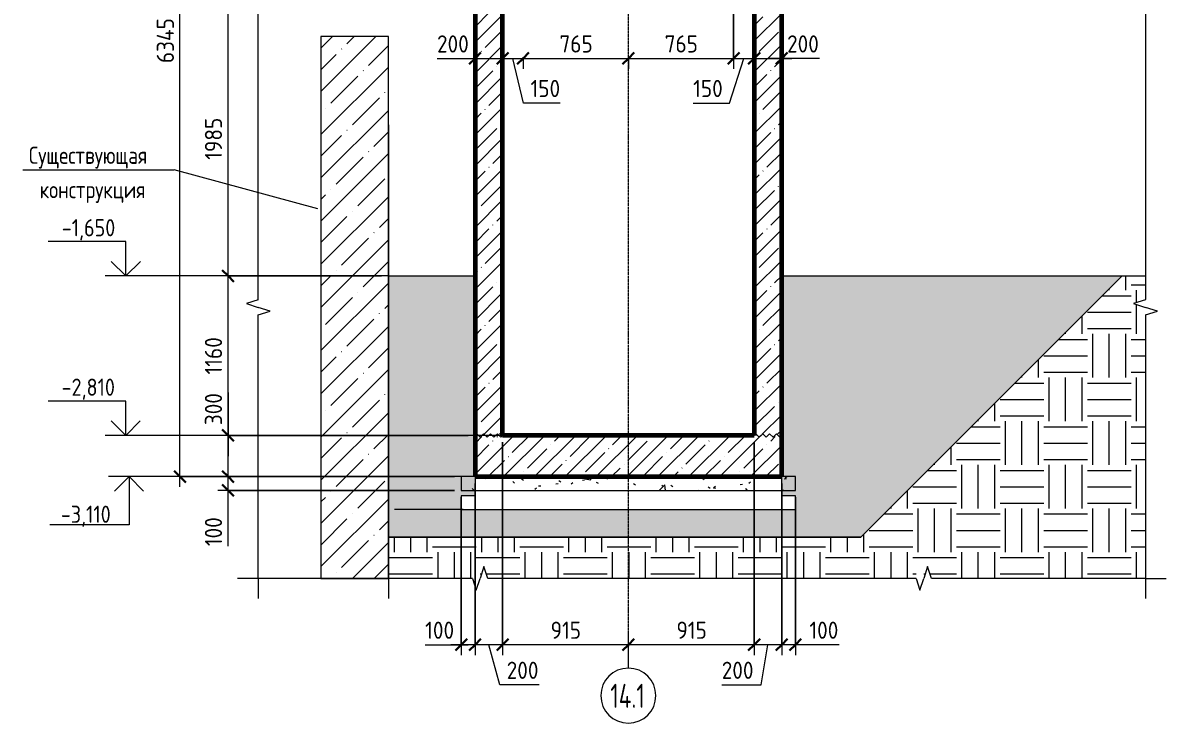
# Model space of a CAD drawing. Header units: millimetres. Extents: x -39853 to 12393, y -4903 to 80275.
# Drawn here: x -29664 to -21350, y -4903 to 191 of the extents above; entities that cross this region are included whole.
import ezdxf

# ---------------------------------------------------------------- set-up
doc = ezdxf.new("R2010")
doc.units = ezdxf.units.MM
doc.linetypes.add('02 Штрихпунктирная _20 мм_', pattern=[25, 20, -2.5, 0, -2.5])
for name, color, linetype, lineweight in [('AA_Dim', 7, 'Continuous', 9), ('AA_Dim-50', 7, 'Continuous', 9), ('AA_Linii', 7, 'Continuous', 9), ('AA_Oformlenie', 7, 'Continuous', 9), ('AA_Vinoska', 7, 'Continuous', 9), ('AA_Visotnaya otmetka', 7, 'Continuous', 9), ('AF_Perekritie', 7, 'Continuous', 60), ('AF_Pokritie', 7, 'Continuous', 9), ('AF_Stena', 7, 'Continuous', 20), ('AF_Stena_Опалубка', 253, 'Continuous', 20), ('KR_Fundament', 7, 'Continuous', 20), ('Оси', 7, 'Continuous', 9)]:
    doc.layers.add(name, color=color, linetype=linetype, lineweight=lineweight)
doc.styles.add('GOST Common', font='GOST Common.ttf', dxfattribs={"width": 0.85, "height": 125})
doc.styles.add('ISOCPEUR', font='isocpeur.ttf', dxfattribs={"width": 0.7, "height": 175})
doc.styles.add('ISOCPEUR_1', font='isocpeur.ttf', dxfattribs={"width": 0.85, "height": 125})
doc.styles.add('ISOCPEUR_4', font='isocpeur.ttf', dxfattribs={"width": 0.9, "height": 125})
doc.dimstyles.new('00_Точн_3_знака__прозр_', dxfattribs={"dimscale": 304.8, "dimtxt": 124.497647, "dimasz": 0.278871, "dimexe": 0.246063, "dimexo": 0.164042, "dimgap": 0.016404, "dimtad": 1, "dimdec": 3, "dimrnd": 0.001, "dimdsep": 46, "dimtxsty": 'ISOCPEUR_4', "dimblk1": 'OBLIQUE', "dimblk2": 'OBLIQUE', "dimsah": 1, "dimcen": 0.09, "dimdle": 0.246063, "dimazin": 0, "dimtfac": 1, "dimtdec": 4, "dimtix": 1, "dimtmove": 1, "dimatfit": 3, "dimfxl": 1, "dimtvp": 1, "dimtolj": 1, "dimtzin": 0, "dimlwd": 18, "dimlwe": 18, "dimarcsym": 2})
doc.dimstyles.new('00_Точн_3_знака__прозр__1', dxfattribs={"dimscale": 304.8, "dimtxt": 124.497647, "dimasz": 0.278871, "dimexe": 0.246063, "dimexo": 0.164042, "dimgap": 0.016404, "dimtad": 1, "dimdec": 3, "dimrnd": 0.001, "dimdsep": 46, "dimtxsty": 'ISOCPEUR_4', "dimblk1": 'OBLIQUE', "dimblk2": 'OBLIQUE', "dimsah": 1, "dimcen": 0.09, "dimdle": 0.246063, "dimazin": 0, "dimtfac": 1, "dimtdec": 4, "dimtix": 1, "dimtmove": 0, "dimatfit": 3, "dimfxl": 1, "dimtvp": 1, "dimtolj": 1, "dimtzin": 0, "dimlwd": 18, "dimlwe": 18, "dimarcsym": 2})
pattern_1 = [(45, (-26049.96, 825), (-112.253, 112.253), []), (45, (-25937.71, 825), (-112.253, 112.253), [198.438, -39.688, 1.676, -38.011])]

# ---------------------------------------------------------------- blocks, each defined once
blk = doc.blocks.new('011_Прямоугольник обрыва _ЭлУзла_ - 011_Прямоугольник обрыва _ЭлУзла_-4166529-1-1 Опалубка')
at = {"layer": 'AA_Oformlenie'}
for p, q in [((33338.8, 2120.1), (33338.8, 4035)), ((33338.8, 4035), (34896.8, 4035)), ((35008.1, 4035), (38122.7, 4035)), ((38234, 4035), (39790.6, 4035)), ((39790.6, 4035), (39790.6, 2120.1)), ((33338.8, -1822.4), (33338.8, 2008.7)), ((39790.6, 2008.7), (39790.6, -1822.4)), ((33338.8, -3850), (33338.8, -1933.8)), ((39790.6, -1933.8), (39790.6, -3850)), ((34896.8, -3850), (33338.8, -3850)), ((38122.7, -3850), (35008.1, -3850)), ((39790.6, -3850), (38234, -3850))]:
    blk.add_line(p, q, dxfattribs=at)
blk = doc.blocks.new('Последовательность узлов - 3мм масшт20 маскировка-904226-1-1 Опалубка')
at = {"layer": 'AA_Oformlenie'}
for p, q in [((36944.9, 3115), (36957.4, 3127.5)), ((36982.4, 3102.5), (36957.4, 3127.5)), ((36994.9, 3115), (36982.4, 3102.5)), ((36994.9, 3115), (37007.4, 3127.5)), ((37032.4, 3102.5), (37007.4, 3127.5)), ((37044.9, 3115), (37032.4, 3102.5)), ((37044.9, 3115), (37057.4, 3127.5)), ((37082.4, 3102.5), (37057.4, 3127.5)), ((37094.9, 3115), (37082.4, 3102.5)), ((37094.9, 3115), (37107.4, 3127.5)), ((37132.4, 3102.5), (37107.4, 3127.5)), ((37144.9, 3115), (37132.4, 3102.5))]:
    blk.add_line(p, q, dxfattribs=at)
blk = doc.blocks.new('Ось сетки - d_4мм-2765513-1-1 Опалубка')
at = {"layer": 'Оси'}
for start, end in [(0, 180), (0, 180), (180, 360), (180, 360)]:
    blk.add_arc((36029.9, -4703.3), 200, start, end, dxfattribs=at)
blk = doc.blocks.new('DIMBLOCK19-1-1 Опалубка')
at = {"layer": 'AA_Dim-50', "lineweight": 30}
for p, q in [((-28171.9, -3110), (-28214.4, -3067.5)), ((-28171.9, -3110), (-28129.4, -3152.5)), ((-28171.9, -3210), (-28214.4, -3167.5)), ((-28171.9, -3210), (-28129.4, -3252.5))]:
    blk.add_line(p, q, dxfattribs=at)
at = {"layer": 'AA_Dim-50', "lineweight": 18}
for p, q in [((-26525.9, -3110), (-28246.9, -3110)), ((-28171.9, -3285), (-28171.9, -3110)), ((-28171.9, -3110), (-26525.9, -3110)), ((-26525.9, -3210), (-28246.9, -3210)), ((-28171.9, -3350.3), (-28171.9, -3160)), ((-28171.9, -3210), (-26525.9, -3210)), ((-28171.9, -3615.8), (-28171.9, -3350.3))]:
    blk.add_line(p, q, dxfattribs=at)
at = {"layer": 'AA_Dim-50', "color": 0, "lineweight": 18, "insert": (-28340.3, -3615.8), "char_height": 125, "width": 258.572, "attachment_point": 1, "rotation": 90, "line_spacing_factor": 1.149209, "style": 'ISOCPEUR_4'}
blk.add_mtext('100', dxfattribs=at)
blk = doc.blocks.new('_Oblique')
at = {"color": 0, "linetype": 'ByBlock', "lineweight": -2}
blk.add_line((-0.5, -0.5), (0.5, 0.5), dxfattribs=at)
blk = doc.blocks.new('DIMBLOCK20-1-1 Опалубка')
at = {"layer": 'AA_Dim-50', "lineweight": 18}
for p, q in [((-28171.9, -2498.4), (-28171.9, -2785.4)), ((-26425.9, -2810), (-28246.9, -2810)), ((-28171.9, -2785.4), (-28171.9, -2960)), ((-28171.9, -3110), (-28171.9, -2810)), ((-28171.9, -2810), (-26425.9, -2810)), ((-26525.9, -3110), (-28246.9, -3110)), ((-28171.9, -3110), (-26525.9, -3110))]:
    blk.add_line(p, q, dxfattribs=at)
at = {"layer": 'AA_Dim-50', "lineweight": 30}
for p, q in [((-28171.9, -2810), (-28214.4, -2767.5)), ((-28171.9, -2810), (-28129.4, -2852.5)), ((-28171.9, -3110), (-28214.4, -3067.5)), ((-28171.9, -3110), (-28129.4, -3152.5))]:
    blk.add_line(p, q, dxfattribs=at)
at = {"layer": 'AA_Dim-50', "color": 0, "lineweight": 18, "insert": (-28340.3, -2735.4), "char_height": 125, "width": 284.429, "attachment_point": 1, "rotation": 90, "line_spacing_factor": 1.149209, "style": 'ISOCPEUR_4'}
blk.add_mtext('300', dxfattribs=at)
blk = doc.blocks.new('DIMBLOCK21-1-1 Опалубка')
at = {"layer": 'AA_Dim-50', "lineweight": 18}
for p, q in [((-27055.9, -1650), (-28246.9, -1650)), ((-28171.9, -2810), (-28171.9, -1650)), ((-28171.9, -1650), (-27055.9, -1650)), ((-26425.9, -2810), (-28246.9, -2810)), ((-28171.9, -2810), (-26425.9, -2810))]:
    blk.add_line(p, q, dxfattribs=at)
at = {"layer": 'AA_Dim-50', "lineweight": 30}
for p, q in [((-28171.9, -1650), (-28214.4, -1607.5)), ((-28171.9, -1650), (-28129.4, -1692.5)), ((-28171.9, -2810), (-28214.4, -2767.5)), ((-28171.9, -2810), (-28129.4, -2852.5))]:
    blk.add_line(p, q, dxfattribs=at)
at = {"layer": 'AA_Dim-50', "color": 0, "lineweight": 18, "insert": (-28340.3, -2366.5), "char_height": 125, "width": 327.525, "attachment_point": 1, "rotation": 90, "line_spacing_factor": 1.149209, "style": 'ISOCPEUR_4'}
blk.add_mtext('1160', dxfattribs=at)
blk = doc.blocks.new('DIMBLOCK22-1-1 Опалубка')
at = {"layer": 'AA_Dim-50', "lineweight": 18}
for p, q in [((-26425.9, 335), (-28246.9, 335)), ((-28171.9, -1650), (-28171.9, 335)), ((-28171.9, 335), (-26425.9, 335)), ((-27055.9, -1650), (-28246.9, -1650)), ((-28171.9, -1650), (-27055.9, -1650))]:
    blk.add_line(p, q, dxfattribs=at)
at = {"layer": 'AA_Dim-50', "lineweight": 30}
for p, q in [((-28171.9, 335), (-28214.4, 377.5)), ((-28171.9, 335), (-28129.4, 292.5)), ((-28171.9, -1650), (-28214.4, -1607.5)), ((-28171.9, -1650), (-28129.4, -1692.5))]:
    blk.add_line(p, q, dxfattribs=at)
at = {"layer": 'AA_Dim-50', "color": 0, "lineweight": 18, "insert": (-28340.3, -804.7), "char_height": 125, "width": 353.382, "attachment_point": 1, "rotation": 90, "line_spacing_factor": 1.149209, "style": 'ISOCPEUR_4'}
blk.add_mtext('1985', dxfattribs=at)
blk = doc.blocks.new('DIMBLOCK27-1-1 Опалубка')
at = {"layer": 'AA_Dim-50', "lineweight": 18}
for p, q in [((-24145.9, -3160), (-24145.9, -4408.2)), ((-24145.9, -4333.2), (-24145.9, -3160)), ((-24045.9, -3260), (-24045.9, -4408.2)), ((-24045.9, -4333.2), (-24045.9, -3260)), ((-23970.9, -4333.2), (-24145.9, -4333.2)), ((-23994.4, -4333.2), (-24095.9, -4333.2)), ((-23728.9, -4333.2), (-23994.4, -4333.2))]:
    blk.add_line(p, q, dxfattribs=at)
at = {"layer": 'AA_Dim-50', "lineweight": 30}
for p, q in [((-24145.9, -4333.2), (-24103.4, -4290.7)), ((-24045.9, -4333.2), (-24003.4, -4290.7)), ((-24145.9, -4333.2), (-24188.4, -4375.7)), ((-24045.9, -4333.2), (-24088.4, -4375.7))]:
    blk.add_line(p, q, dxfattribs=at)
at = {"layer": 'AA_Dim-50', "color": 0, "lineweight": 18, "insert": (-23944.4, -4164.8), "char_height": 125, "width": 258.572, "attachment_point": 1, "line_spacing_factor": 1.149209, "style": 'ISOCPEUR_4'}
blk.add_mtext('100', dxfattribs=at)
blk = doc.blocks.new('DIMBLOCK28-1-1 Опалубка')
at = {"layer": 'AA_Dim-50', "lineweight": 18}
for p, q in [((-24345.9, -2860), (-24345.9, -4408.2)), ((-24345.9, -4333.2), (-24345.9, -2860)), ((-24145.9, -3160), (-24145.9, -4408.2)), ((-24145.9, -4333.2), (-24145.9, -3160)), ((-24145.9, -4333.2), (-24345.9, -4333.2)), ((-24294.6, -4624.6), (-24245.9, -4333.2)), ((-24581.6, -4624.6), (-24294.6, -4624.6))]:
    blk.add_line(p, q, dxfattribs=at)
at = {"layer": 'AA_Dim-50', "lineweight": 30}
for p, q in [((-24345.9, -4333.2), (-24303.4, -4290.7)), ((-24145.9, -4333.2), (-24103.4, -4290.7)), ((-24345.9, -4333.2), (-24388.4, -4375.7)), ((-24145.9, -4333.2), (-24188.4, -4375.7))]:
    blk.add_line(p, q, dxfattribs=at)
at = {"layer": 'AA_Dim-50', "color": 0, "lineweight": 18, "insert": (-24581.6, -4456.3), "char_height": 125, "width": 284.429, "attachment_point": 1, "line_spacing_factor": 1.149209, "style": 'ISOCPEUR_4'}
blk.add_mtext('200', dxfattribs=at)
blk = doc.blocks.new('DIMBLOCK29-1-1 Опалубка')
at = {"layer": 'AA_Dim-50', "lineweight": 18}
for p, q in [((-24345.9, -2860), (-24345.9, -4408.2)), ((-24345.9, -4333.2), (-24345.9, -2860)), ((-25260.9, -4343.3), (-25260.9, -4258.2)), ((-24345.9, -4333.2), (-25260.9, -4333.2)), ((-25260.9, -4333.2), (-25260.9, -4343.3))]:
    blk.add_line(p, q, dxfattribs=at)
at = {"layer": 'AA_Dim-50', "lineweight": 30}
for p, q in [((-25260.9, -4333.2), (-25218.4, -4290.7)), ((-24345.9, -4333.2), (-24303.4, -4290.7)), ((-25260.9, -4333.2), (-25303.4, -4375.7)), ((-24345.9, -4333.2), (-24388.4, -4375.7))]:
    blk.add_line(p, q, dxfattribs=at)
at = {"layer": 'AA_Dim-50', "color": 0, "lineweight": 18, "insert": (-24911.2, -4164.8), "char_height": 125, "width": 258.572, "attachment_point": 1, "line_spacing_factor": 1.149209, "style": 'ISOCPEUR_4'}
blk.add_mtext('915', dxfattribs=at)
blk = doc.blocks.new('DIMBLOCK30-1-1 Опалубка')
at = {"layer": 'AA_Dim-50', "lineweight": 18}
for p, q in [((-26175.9, -2860), (-26175.9, -4408.2)), ((-26175.9, -4333.2), (-26175.9, -2860)), ((-25260.9, -4343.3), (-25260.9, -4258.2)), ((-25260.9, -4333.2), (-26175.9, -4333.2)), ((-25260.9, -4333.2), (-25260.9, -4343.3))]:
    blk.add_line(p, q, dxfattribs=at)
at = {"layer": 'AA_Dim-50', "lineweight": 30}
for p, q in [((-26175.9, -4333.2), (-26133.4, -4290.7)), ((-25260.9, -4333.2), (-25218.4, -4290.7)), ((-26175.9, -4333.2), (-26218.4, -4375.7)), ((-25260.9, -4333.2), (-25303.4, -4375.7))]:
    blk.add_line(p, q, dxfattribs=at)
at = {"layer": 'AA_Dim-50', "color": 0, "lineweight": 18, "insert": (-25826.2, -4164.8), "char_height": 125, "width": 258.572, "attachment_point": 1, "line_spacing_factor": 1.149209, "style": 'ISOCPEUR_4'}
blk.add_mtext('915', dxfattribs=at)
blk = doc.blocks.new('DIMBLOCK31-1-1 Опалубка')
at = {"layer": 'AA_Dim-50', "lineweight": 18}
for p, q in [((-26175.9, -2860), (-26175.9, -4408.2)), ((-26175.9, -4333.2), (-26175.9, -2860)), ((-26375.9, -3160), (-26375.9, -4408.2)), ((-26375.9, -4333.2), (-26375.9, -3160)), ((-26175.9, -4333.2), (-26375.9, -4333.2)), ((-26195.4, -4624.6), (-26275.9, -4333.2)), ((-25908.4, -4624.6), (-26195.4, -4624.6))]:
    blk.add_line(p, q, dxfattribs=at)
at = {"layer": 'AA_Dim-50', "lineweight": 30}
for p, q in [((-26375.9, -4333.2), (-26333.4, -4290.7)), ((-26175.9, -4333.2), (-26133.4, -4290.7)), ((-26375.9, -4333.2), (-26418.4, -4375.7)), ((-26175.9, -4333.2), (-26218.4, -4375.7))]:
    blk.add_line(p, q, dxfattribs=at)
at = {"layer": 'AA_Dim-50', "color": 0, "lineweight": 18, "insert": (-26145.4, -4456.3), "char_height": 125, "width": 284.429, "attachment_point": 1, "line_spacing_factor": 1.149209, "style": 'ISOCPEUR_4'}
blk.add_mtext('200', dxfattribs=at)
blk = doc.blocks.new('DIMBLOCK32-1-1 Опалубка')
at = {"layer": 'AA_Dim-50', "lineweight": 18}
for p, q in [((-26375.9, -3160), (-26375.9, -4408.2)), ((-26375.9, -4333.2), (-26375.9, -3160)), ((-26475.9, -3260), (-26475.9, -4408.2)), ((-26475.9, -4333.2), (-26475.9, -3260)), ((-26738.3, -4333.2), (-26472.8, -4333.2)), ((-26375.9, -4333.2), (-26550.9, -4333.2)), ((-26472.8, -4333.2), (-26425.9, -4333.2))]:
    blk.add_line(p, q, dxfattribs=at)
at = {"layer": 'AA_Dim-50', "lineweight": 30}
for p, q in [((-26475.9, -4333.2), (-26433.4, -4290.7)), ((-26375.9, -4333.2), (-26333.4, -4290.7)), ((-26475.9, -4333.2), (-26518.4, -4375.7)), ((-26375.9, -4333.2), (-26418.4, -4375.7))]:
    blk.add_line(p, q, dxfattribs=at)
at = {"layer": 'AA_Dim-50', "color": 0, "lineweight": 18, "insert": (-26738.3, -4164.8), "char_height": 125, "width": 258.572, "attachment_point": 1, "line_spacing_factor": 1.149209, "style": 'ISOCPEUR_4'}
blk.add_mtext('100', dxfattribs=at)
blk = doc.blocks.new('Высотные отметки - Стрелка вверх-400292-1-1 Опалубка')
at = {"layer": 'AA_Vinoska'}
for p, q in [((37821.5, 585), (38386.5, 585)), ((37821.5, 335), (37821.5, 585)), ((37821.5, 335), (37715.4, 441.1)), ((37821.5, 335), (37927.5, 441.1)), ((37671.5, 335), (37971.5, 335))]:
    blk.add_line(p, q, dxfattribs=at)
blk = doc.blocks.new('Высотные отметки - Стрелка вниз высокая-400290-1-1 Опалубка')
at = {"layer": 'AA_Vinoska'}
for p, q in [((32548.8, -3110), (32248.8, -3110)), ((32398.8, -3110), (32292.7, -3216.1)), ((32398.8, -3110), (32398.8, -3460)), ((32398.8, -3110), (32504.8, -3216.1)), ((32398.8, -3460), (31823.8, -3460))]:
    blk.add_line(p, q, dxfattribs=at)
blk = doc.blocks.new('010_Текст с выноской - Текст 2 строки-4027658-1-1 Опалубка')
at = {"layer": 'AA_Vinoska'}
blk.add_line((31627, -878.5), (32727, -878.5), dxfattribs=at)
blk = doc.blocks.new('DIMBLOCK33-1-1 Опалубка')
at = {"layer": 'AA_Dim-50', "lineweight": 30}
for p, q in [((-28521.9, 3235), (-28564.4, 3277.5)), ((-28521.9, 3235), (-28479.4, 3192.5)), ((-28521.9, -3110), (-28564.4, -3067.5)), ((-28521.9, -3110), (-28479.4, -3152.5))]:
    blk.add_line(p, q, dxfattribs=at)
at = {"layer": 'AA_Dim-50', "lineweight": 18}
for p, q in [((-28521.9, -3185), (-28521.9, 3310)), ((-26425.9, 3235), (-28596.9, 3235)), ((-28521.9, 3235), (-26425.9, 3235)), ((-26525.9, -3110), (-28596.9, -3110)), ((-28521.9, -3110), (-26525.9, -3110))]:
    blk.add_line(p, q, dxfattribs=at)
at = {"layer": 'AA_Dim-50', "color": 0, "lineweight": 18, "insert": (-28690.3, -101.5), "char_height": 125, "width": 393.604, "attachment_point": 1, "rotation": 90, "line_spacing_factor": 1.149209, "style": 'ISOCPEUR_4'}
blk.add_mtext('6345', dxfattribs=at)
blk = doc.blocks.new('DIMBLOCK34-1-1 Опалубка')
at = {"layer": 'AA_Dim-50', "lineweight": 18}
for p, q in [((-26652.2, -67.7), (-26365.2, -67.7)), ((-26450.9, -67.7), (-26175.9, -67.7)), ((-26375.9, -57.6), (-26375.9, -142.7)), ((-26375.9, -67.7), (-26375.9, -57.6)), ((-26365.2, -67.7), (-26275.9, -67.7)), ((-26175.9, -57.6), (-26175.9, -142.7)), ((-26175.9, -67.7), (-26175.9, -57.6))]:
    blk.add_line(p, q, dxfattribs=at)
at = {"layer": 'AA_Dim-50', "lineweight": 30}
for p, q in [((-26375.9, -67.7), (-26418.4, -110.2)), ((-26375.9, -67.7), (-26333.4, -25.2)), ((-26175.9, -67.7), (-26218.4, -110.2)), ((-26175.9, -67.7), (-26133.4, -25.2))]:
    blk.add_line(p, q, dxfattribs=at)
at = {"layer": 'AA_Dim-50', "color": 0, "lineweight": 18, "insert": (-26652.2, 100.6), "char_height": 125, "width": 284.429, "attachment_point": 1, "line_spacing_factor": 1.149209, "style": 'ISOCPEUR_4'}
blk.add_mtext('200', dxfattribs=at)
blk = doc.blocks.new('DIMBLOCK35-1-1 Опалубка')
at = {"layer": 'AA_Dim-50', "lineweight": 30}
for p, q in [((-26175.9, -67.7), (-26218.4, -110.2)), ((-26175.9, -67.7), (-26133.4, -25.2)), ((-26025.9, -67.7), (-26068.4, -110.2)), ((-26025.9, -67.7), (-25983.4, -25.2))]:
    blk.add_line(p, q, dxfattribs=at)
at = {"layer": 'AA_Dim-50', "lineweight": 18}
for p, q in [((-26175.9, -57.6), (-26175.9, -142.7)), ((-26175.9, -67.7), (-26175.9, -57.6)), ((-26175.9, -67.7), (-26025.9, -67.7)), ((-26022.2, -391.9), (-26100.9, -67.7)), ((-26025.9, -57.6), (-26025.9, -142.7)), ((-26025.9, -67.7), (-26025.9, -57.6)), ((-25756.7, -391.9), (-26022.2, -391.9))]:
    blk.add_line(p, q, dxfattribs=at)
at = {"layer": 'AA_Dim-50', "color": 0, "lineweight": 18, "insert": (-25972.2, -223.6), "char_height": 125, "width": 258.572, "attachment_point": 1, "line_spacing_factor": 1.149209, "style": 'ISOCPEUR_4'}
blk.add_mtext('150', dxfattribs=at)
blk = doc.blocks.new('DIMBLOCK36-1-1 Опалубка')
at = {"layer": 'AA_Dim-50', "lineweight": 30}
for p, q in [((-26025.9, -67.7), (-26068.4, -110.2)), ((-26025.9, -67.7), (-25983.4, -25.2)), ((-25260.9, -67.7), (-25303.4, -110.2)), ((-25260.9, -67.7), (-25218.4, -25.2))]:
    blk.add_line(p, q, dxfattribs=at)
at = {"layer": 'AA_Dim-50', "lineweight": 18}
for p, q in [((-26025.9, -57.6), (-26025.9, -142.7)), ((-26025.9, -67.7), (-26025.9, -57.6)), ((-26025.9, -67.7), (-25260.9, -67.7)), ((-25260.9, -57.6), (-25260.9, -142.7)), ((-25260.9, -67.7), (-25260.9, -57.6))]:
    blk.add_line(p, q, dxfattribs=at)
at = {"layer": 'AA_Dim-50', "color": 0, "lineweight": 18, "insert": (-25762, 100.6), "char_height": 125, "width": 284.429, "attachment_point": 1, "line_spacing_factor": 1.149209, "style": 'ISOCPEUR_4'}
blk.add_mtext('765', dxfattribs=at)
blk = doc.blocks.new('DIMBLOCK37-1-1 Опалубка')
at = {"layer": 'AA_Dim-50', "lineweight": 18}
for p, q in [((-24495.9, 285), (-24495.9, -142.7)), ((-24495.9, -67.7), (-24495.9, 285)), ((-25260.9, -57.6), (-25260.9, -142.7)), ((-25260.9, -67.7), (-25260.9, -57.6)), ((-25260.9, -67.7), (-24495.9, -67.7))]:
    blk.add_line(p, q, dxfattribs=at)
at = {"layer": 'AA_Dim-50', "lineweight": 30}
for p, q in [((-25260.9, -67.7), (-25303.4, -110.2)), ((-25260.9, -67.7), (-25218.4, -25.2)), ((-24495.9, -67.7), (-24538.4, -110.2)), ((-24495.9, -67.7), (-24453.4, -25.2))]:
    blk.add_line(p, q, dxfattribs=at)
at = {"layer": 'AA_Dim-50', "color": 0, "lineweight": 18, "insert": (-24997, 100.6), "char_height": 125, "width": 284.429, "attachment_point": 1, "line_spacing_factor": 1.149209, "style": 'ISOCPEUR_4'}
blk.add_mtext('765', dxfattribs=at)
blk = doc.blocks.new('DIMBLOCK38-1-1 Опалубка')
at = {"layer": 'AA_Dim-50', "lineweight": 18}
for p, q in [((-24495.9, 285), (-24495.9, -142.7)), ((-24495.9, -67.7), (-24495.9, 285)), ((-24524.3, -391.9), (-24420.9, -67.7)), ((-24495.9, -67.7), (-24345.9, -67.7)), ((-24345.9, -57.6), (-24345.9, -142.7)), ((-24345.9, -67.7), (-24345.9, -57.6)), ((-24789.8, -391.9), (-24524.3, -391.9))]:
    blk.add_line(p, q, dxfattribs=at)
at = {"layer": 'AA_Dim-50', "lineweight": 30}
for p, q in [((-24495.9, -67.7), (-24538.4, -110.2)), ((-24495.9, -67.7), (-24453.4, -25.2)), ((-24345.9, -67.7), (-24388.4, -110.2)), ((-24345.9, -67.7), (-24303.4, -25.2))]:
    blk.add_line(p, q, dxfattribs=at)
at = {"layer": 'AA_Dim-50', "color": 0, "lineweight": 18, "insert": (-24789.8, -223.6), "char_height": 125, "width": 258.572, "attachment_point": 1, "line_spacing_factor": 1.149209, "style": 'ISOCPEUR_4'}
blk.add_mtext('150', dxfattribs=at)
blk = doc.blocks.new('DIMBLOCK39-1-1 Опалубка')
at = {"layer": 'AA_Dim-50', "lineweight": 30}
for p, q in [((-24345.9, -67.7), (-24388.4, -110.2)), ((-24345.9, -67.7), (-24303.4, -25.2)), ((-24145.9, -67.7), (-24188.4, -110.2)), ((-24145.9, -67.7), (-24103.4, -25.2))]:
    blk.add_line(p, q, dxfattribs=at)
at = {"layer": 'AA_Dim-50', "lineweight": 18}
for p, q in [((-24345.9, -57.6), (-24345.9, -142.7)), ((-24345.9, -67.7), (-24345.9, -57.6)), ((-24345.9, -67.7), (-24070.9, -67.7)), ((-24156.7, -67.7), (-24245.9, -67.7)), ((-23869.7, -67.7), (-24156.7, -67.7)), ((-24145.9, -57.6), (-24145.9, -142.7)), ((-24145.9, -67.7), (-24145.9, -57.6))]:
    blk.add_line(p, q, dxfattribs=at)
at = {"layer": 'AA_Dim-50', "color": 0, "lineweight": 18, "insert": (-24106.7, 100.6), "char_height": 125, "width": 284.429, "attachment_point": 1, "line_spacing_factor": 1.149209, "style": 'ISOCPEUR_4'}
blk.add_mtext('200', dxfattribs=at)

msp = doc.modelspace()

# ---------------------------------------------------------------- hatches: boundary and pattern name
at = {"layer": 'AA_Oformlenie'}
h = msp.add_hatch(dxfattribs=at)
h.set_pattern_fill('FP_8', color=250, style=0, pattern_type=2)
h.set_pattern_definition([(45, (-26049.96, 825), (-157.154, 157.154), []), (45, (-25892.8, 825), (-157.154, 157.154), [277.813, -55.563, 1.676, -53.886])])
h.paths.add_polyline_path([(-27496.4758, -3850), (-27005.948, -3850), (-27005.948, 92.5), (-27496.4758, 92.5), (-27496.4758, -3394.4725)])
h = msp.add_hatch(dxfattribs=at)
h.set_pattern_fill('FP_6', color=250, style=0, pattern_type=2)
h.set_pattern_definition([(0, (-26049.96, 825), (203.2, 50.8), [16.764, -135.636, 16.764, -135.636, -812.8]), (0, (-26049.96, 825), (203.2, 50.8), [-304.8, 16.764, -288.036, 16.764, -135.636, -355.6]), (0, (-26049.96, 825), (203.2, 50.8), [-762, 16.764, -84.836, 16.764, -237.236]), (120, (-25973.76, 850.4), (-145.5941, 150.57636), [16.764, -135.636, 16.764, -135.636, -812.8]), (120, (-25973.76, 850.4), (-145.5941, 150.57636), [-304.8, 16.764, -288.036, 16.764, -135.636, -355.6]), (120, (-25973.76, 850.4), (-145.5941, 150.57636), [-762, 16.764, -84.836, 16.764, -237.236]), (240, (-25948.36, 952), (-57.6059, -201.37636), [16.764, -135.636, 16.764, -135.636, -812.8]), (240, (-25948.36, 952), (-57.6059, -201.37636), [-304.8, 16.764, -288.036, 16.764, -135.636, -355.6]), (240, (-25948.36, 952), (-57.6059, -201.37636), [-762, 16.764, -84.836, 16.764, -237.236])])
h.paths.add_polyline_path([(-27005.948, -3550), (-23570.948, -3550), (-21670.948, -1650), (-24145.948, -1650), (-24145.948, -3250), (-24045.948, -3250), (-24045.948, -3350), (-26475.948, -3350), (-26475.948, -3250), (-26375.948, -3250), (-26375.948, -1650), (-27005.948, -1650), (-27005.948, -3179.9705)])
h = msp.add_hatch(dxfattribs=at)
h.set_pattern_fill('FP_7', color=250, style=0, pattern_type=2)
h.set_pattern_definition([(0, (-26049.96, 825), (317.5, 317.5), [317.5, -317.5]), (0, (-26049.96, 944.06), (317.5, 317.5), [317.5, -317.5]), (0, (-26049.96, 1063.12), (317.5, 317.5), [317.5, -317.5]), (90, (-26010.27, 1102.8), (-317.5, 317.5), [317.5, -317.5]), (90, (-25891.2, 1102.8), (-317.5, 317.5), [317.5, -317.5]), (90, (-25772.15, 1102.8), (-317.5, 317.5), [317.5, -317.5])])
h.paths.add_polyline_path([(-26394.0538, -3850), (-26394.0538, -3809.8446), (-26339.0538, -3809.8446), (-26339.0538, -3850), (-26310.8994, -3763.3499), (-26282.7451, -3850), (-23168.1549, -3850), (-23168.1549, -3809.8446), (-23113.1549, -3809.8446), (-23113.1549, -3850), (-23085.0006, -3763.3499), (-23056.8462, -3850), (-21500.2055, -3850), (-21500.2055, -1933.75), (-21540.3609, -1933.75), (-21540.3609, -1878.75), (-21500.2055, -1878.75), (-21586.8556, -1850.5957), (-21500.2055, -1822.4413), (-21500.2055, -1650), (-21670.948, -1650), (-23570.948, -3550), (-27005.948, -3550), (-27005.948, -3850)])
at = {"layer": 'AF_Perekritie', "lineweight": 9}
h = msp.add_hatch(dxfattribs=at)
h.set_pattern_fill('FP_4', color=256, style=0, pattern_type=2)
h.set_pattern_definition(pattern_1)
h.paths.add_polyline_path([(-24717.6231, -3110), (-24145.948, -3110), (-24145.948, -2818), (-24345.948, -2818), (-24345.948, -2810), (-26175.948, -2810), (-26175.948, -2818), (-26375.948, -2818), (-26375.948, -3110), (-26175.948, -3110)])
at = {"layer": 'AF_Pokritie'}
h = msp.add_hatch(dxfattribs=at)
h.set_pattern_fill('FP_5', color=256, style=0, pattern_type=2)
h.set_pattern_definition([(50, (-26049.96, 825), (364.368, -31.878), [38.1, -419.1]), (355, (-26049.96, 825), (-70.486, 382.113), [30.48, -335.28]), (100.451, (-26019.6, 822.34), (293.885, 350.233), [32.38, -356.18]), (46.184, (-26049.96, 926.6), (542.16, -84.086), [57.15, -628.65]), (96.636, (-26004.8, 919.6), (474.805, 494.855), [48.57, -534.27]), (351.184, (-26049.96, 926.6), (474.81, 494.85), [45.72, -502.92]), (21, (-25999.16, 901.2), (303.228, -204.53), [38.1, -419.1]), (326, (-25999.16, 901.2), (123.604, 368.376), [30.48, -335.28]), (71.451, (-25973.9, 884.16), (426.834, 163.843), [32.38, -356.18]), (37.5, (-26049.96, 825), (6.1766, 169.11), [16.764, -314.452, 16.764, -323.596, -336.55]), (37.5, (-26049.96, 825), (6.1766, 169.11), [-671.576, 16.764, -319.786]), (7.5, (-26049.96, 825), (133.639, 200.3615), [16.764, -177.292, 16.764, -306.832, -128.27]), (7.5, (-26049.96, 825), (133.639, 200.3615), [-517.652, 16.764, -111.506]), (327.5, (-26163.25, 825), (271.182, -11.4584), [16.764, -110.236, 16.764, -379.476, -525.78]), (327.5, (-26163.25, 825), (271.182, -11.4584), [-523.24, 16.764, -509.016]), (317.5, (-26214.05, 825), (296.259, 50.853), [16.764, -148.336, 16.764, -246.38, -373.38]), (317.5, (-26214.05, 825), (296.259, 50.853), [-428.244, 16.764, -356.616])])
h.paths.add_polyline_path([(-24045.948, -3210), (-24045.948, -3110), (-26475.948, -3110), (-26475.948, -3210), (-24048.448, -3210)])
at = {"layer": 'AF_Stena', "lineweight": 9}
h = msp.add_hatch(dxfattribs=at)
h.set_pattern_fill('FP_4', color=256, style=0, pattern_type=2)
h.set_pattern_definition(pattern_1)
h.paths.add_polyline_path([(-26375.4392, -2802), (-26175.948, -2802), (-26175.948, 335), (-26375.948, 335), (-26375.948, -2802)])
h.paths.add_polyline_path([(-26225.948, 1865), (-26175.948, 1865), (-26175.948, 3107), (-26375.948, 3107), (-26375.948, 1865), (-26275.948, 1865)])
h = msp.add_hatch(dxfattribs=at)
h.set_pattern_fill('FP_4', color=256, style=0, pattern_type=2)
h.set_pattern_definition(pattern_1)
h.paths.add_polyline_path([(-24195.948, -2802), (-24145.948, -2802), (-24145.948, 335), (-24345.948, 335), (-24345.948, -2802), (-24245.948, -2802)])
h.paths.add_polyline_path([(-24295.948, 1865), (-24145.948, 1865), (-24145.948, 3107), (-24345.948, 3107), (-24345.948, 1865)])

# ---------------------------------------------------------------- linework, layer by layer
at = {"layer": 'AA_Linii'}
for p, q in [((-27496.4758, 92.5), (-27496.4758, -3850)), ((-27005.948, 92.5), (-27496.4758, 92.5)), ((-27005.948, 92.5), (-27496.4758, 92.5)), ((-27005.948, -3850), (-27005.948, 92.5)), ((-27005.948, -550), (-27005.948, 92.5)), ((-27005.948, -550), (-27005.948, -3997.5803)), ((-27005.948, -3550), (-27005.948, -1650)), ((-27005.948, -1650), (-26375.948, -1650)), ((-26375.948, -1650), (-26375.948, -3250)), ((-24145.948, -1650), (-21670.948, -1650)), ((-24145.948, -3250), (-24145.948, -1650)), ((-21670.948, -1650), (-23570.948, -3550)), ((-23570.948, -3550), (-21670.948, -1650)), ((-21670.948, -1650), (-21500.2055, -1650)), ((-26375.948, -3250), (-26475.948, -3250)), ((-26475.948, -3250), (-26475.948, -3350)), ((-24045.948, -3250), (-24145.948, -3250)), ((-24045.948, -3350), (-24045.948, -3250)), ((-26460.948, -3350), (-26960.948, -3350)), ((-26475.948, -3350), (-24045.948, -3350)), ((-23570.948, -3550), (-27005.948, -3550)), ((-27005.948, -3850), (-27005.948, -3550)), ((-27005.948, -3550), (-23570.948, -3550)), ((-27496.4758, -3850), (-27005.948, -3850)), ((-26394.0538, -3850), (-27005.948, -3850)), ((-23168.1549, -3850), (-26282.7451, -3850)), ((-21500.2055, -3850), (-23056.8462, -3850))]:
    msp.add_line(p, q, dxfattribs=at)
at = {"layer": 'AA_Vinoska'}
for p, q in [((-27519.8816, -1160.8151), (-28563.8191, -878.4867)), ((-27952.0032, -1822.4413), (-28038.6534, -1850.5957)), ((-21500.2055, -1822.4413), (-21586.8556, -1850.5957)), ((-28038.6534, -1850.5957), (-27952.0032, -1878.75)), ((-27865.4007, -1906.25), (-27952.0032, -1878.75)), ((-27952.0032, -1933.75), (-27865.4007, -1906.25)), ((-21586.8556, -1850.5957), (-21500.2055, -1878.75)), ((-21413.6029, -1906.25), (-21500.2055, -1878.75)), ((-21500.2055, -1933.75), (-21413.6029, -1906.25)), ((-26310.8994, -3763.3499), (-26339.0538, -3850)), ((-26282.7451, -3850), (-26310.8994, -3763.3499)), ((-23085.0006, -3763.3499), (-23113.1549, -3850)), ((-23056.8462, -3850), (-23085.0006, -3763.3499)), ((-27952.0032, -3850), (-28102.0032, -3850)), ((-27952.0032, -3850), (-27952.0032, -3997.5803)), ((-26394.0538, -3850), (-26366.5538, -3936.6025)), ((-26366.5538, -3936.6025), (-26339.0538, -3850)), ((-23168.1549, -3850), (-23140.6549, -3936.6025)), ((-23140.6549, -3936.6025), (-23113.1549, -3850)), ((-21500.2055, -3850), (-21350.2055, -3850)), ((-21500.2055, -3850), (-21500.2055, -3997.5803))]:
    msp.add_line(p, q, dxfattribs=at)
at = {"layer": 'AA_Visotnaya otmetka'}
for p, q in [((-27005.948, -1650), (-28914.8571, -1650)), ((-27005.948, -1650), (-27005.948, -1650)), ((-25930.3331, -2810), (-28915.7915, -2810)), ((-25930.3331, -2810), (-25930.3331, -2810)), ((-26085.3107, -3110), (-28892.051, -3110)), ((-26085.3107, -3110), (-26085.3107, -3110))]:
    msp.add_line(p, q, dxfattribs=at)
at = {"layer": 'AF_Pokritie', "lineweight": 20}
for p, q in [((-26375.948, -3110), (-26475.948, -3110)), ((-26475.948, -3110), (-26475.948, -3210)), ((-24145.948, -3110), (-26375.948, -3110)), ((-24045.948, -3110), (-24145.948, -3110)), ((-24045.948, -3210), (-24045.948, -3110)), ((-26475.948, -3210), (-26375.948, -3210)), ((-26375.948, -3210), (-24145.948, -3210)), ((-24145.948, -3210), (-24045.948, -3210))]:
    msp.add_line(p, q, dxfattribs=at)
at = {"layer": 'AF_Stena_Опалубка'}
for p, q in [((-26375.948, -2810), (-26375.948, 3115)), ((-24345.948, -2810), (-24345.948, 3115)), ((-26175.948, -2810), (-24345.948, -2810))]:
    msp.add_line(p, q, dxfattribs=at)
at = {"layer": 'AF_Stena_Опалубка', "lineweight": 60}
for p, q in [((-26375.948, 335), (-26375.948, -2810)), ((-26175.948, -2810), (-26175.948, 335)), ((-24345.948, 335), (-24345.948, -2810)), ((-24145.948, -2810), (-24145.948, 335))]:
    msp.add_line(p, q, dxfattribs=at)
at = {"layer": 'KR_Fundament', "lineweight": 60}
for p, q in [((-26375.948, -2810), (-26375.948, -3110)), ((-24345.948, -2810), (-26175.948, -2810)), ((-24145.948, -3110), (-24145.948, -2810)), ((-26375.948, -3110), (-24145.948, -3110))]:
    msp.add_line(p, q, dxfattribs=at)
at = {"layer": 'Оси', "linetype": '02 Штрихпунктирная _20 мм_'}
msp.add_line((-25260.948, -4253.3013), (-25260.948, 3170.7468), dxfattribs=at)
at = {"layer": 'Оси'}
msp.add_line((-25260.948, -4503.3013), (-25260.948, -4253.3013), dxfattribs=at)

# ---------------------------------------------------------------- block references
at = {"layer": 'AA_Oformlenie'}
for name, p in [('011_Прямоугольник обрыва _ЭлУзла_ - 011_Прямоугольник обрыва _ЭлУзла_-4166529-1-1 Опалубка', (-61290.8223, 0)), ('Последовательность узлов - 3мм масшт20 маскировка-904226-1-1 Опалубка', (-63320.8223, -5925)), ('Последовательность узлов - 3мм масшт20 маскировка-904226-1-1 Опалубка', (-61290.8223, -5925))]:
    msp.add_blockref(name, p, dxfattribs=at)
at = {"layer": 'AA_Vinoska'}
for name in ['010_Текст с выноской - Текст 2 строки-4027658-1-1 Опалубка', 'Высотные отметки - Стрелка вниз высокая-400290-1-1 Опалубка']:
    msp.add_blockref(name, (-61290.8223, 0), dxfattribs=at)
at = {"layer": 'AA_Visotnaya otmetka', "extrusion": (0, 0, -1)}
for p in [(-8906.6194, -1985), (-8905.685, -3145)]:
    msp.add_blockref('Высотные отметки - Стрелка вверх-400292-1-1 Опалубка', p, dxfattribs=at)
at = {"layer": 'Оси'}
msp.add_blockref('Ось сетки - d_4мм-2765513-1-1 Опалубка', (-61290.8223, 0), dxfattribs=at)

# ---------------------------------------------------------------- texts
at = {"layer": 'AA_Vinoska', "char_height": 125, "attachment_point": 1, "style": 'GOST Common'}
for s, insert, width in [('Существующая', (-29619.3425, -709.3715), 1219.767531), ('конструкция', (-29541.9925, -959.3715), 1032.373078)]:
    msp.add_mtext(s, dxfattribs=dict(at, insert=insert, width=width))
at = {"layer": 'AA_Visotnaya otmetka', "char_height": 125, "attachment_point": 1, "line_spacing_factor": 1.149209, "style": 'ISOCPEUR_1'}
for s, insert, width in [('-1,650', (-29380.9485, -1236.693), 458.61918), ('-2,810', (-29381.8828, -2396.693), 458.61918), ('-3,110', (-29387.5607, -3321.1116), 433.22333)]:
    msp.add_mtext(s, dxfattribs=dict(at, insert=insert, width=width))
at = {"layer": 'Оси', "insert": (-25391.7383, -4617.1284), "char_height": 175, "width": 317.067406, "attachment_point": 1, "style": 'ISOCPEUR'}
msp.add_mtext('14.1', dxfattribs=at)

# ---------------------------------------------------------------- dimensions: what is measured, and where the dimension line sits
at = {"layer": 'AA_Dim', "lineweight": 18}
for base, p1, p2, override, picture, middle in [((-28521.9444, 3235), (-26475.948, -3110), (-26375.948, 3235), {"dimpost": '<>', "dimfxl": 6345.787973}, 'DIMBLOCK33-1-1 Опалубка', (-28589.4444, 62.5)), ((-28171.9444, 335), (-27005.948, -1650), (-26375.948, 335), {"dimpost": '<>', "dimfxl": 2082.576529}, 'DIMBLOCK22-1-1 Опалубка', (-28239.4444, -657.5)), ((-28171.9444, -1650), (-26375.948, -2810), (-27005.948, -1650), {"dimpost": '<>', "dimfxl": 1320.037878}, 'DIMBLOCK21-1-1 Опалубка', (-28239.4444, -2230))]:
    dim = msp.add_linear_dim(base=base, p1=p1, p2=p2, angle=90, dimstyle='00_Точн_3_знака__прозр__1', override=override, dxfattribs=at)
    dim.commit()
    dim.dimension.update_dxf_attribs({"geometry": picture, "text_midpoint": middle})
for base, p1, p2, override, picture, middle in [((-24495.948, -67.7389), (-25260.948, -7.6348), (-24495.948, 335), {"dimpost": '<>', "dimfxl": 838.22648}, 'DIMBLOCK37-1-1 Опалубка', (-24878.448, -0.2389)), ((-25260.948, -67.7389), (-26025.948, -7.6348), (-25260.948, -7.6348), {"dimpost": '<>', "dimfxl": 765}, 'DIMBLOCK36-1-1 Опалубка', (-25643.448, -0.2389)), ((-26175.948, -4333.1547), (-25260.948, -4393.2588), (-26175.948, -2810), {"dimpost": '<>', "dimfxl": 1828.642487}, 'DIMBLOCK30-1-1 Опалубка', (-25718.448, -4265.6547)), ((-25260.948, -4333.1547), (-24345.948, -2810), (-25260.948, -4393.2588), {"dimpost": '<>', "dimfxl": 1828.642487}, 'DIMBLOCK29-1-1 Опалубка', (-24803.448, -4265.6547))]:
    dim = msp.add_linear_dim(base=base, p1=p1, p2=p2, dimstyle='00_Точн_3_знака__прозр__1', override=override, dxfattribs=at)
    dim.commit()
    dim.dimension.update_dxf_attribs({"geometry": picture, "text_midpoint": middle})
for base, p1, p2, override, picture, middle in [((-24345.948, -67.7389), (-24495.948, 335), (-24345.948, -7.6348), {"dimpost": '<>', "dimfxl": 374.030256}, 'DIMBLOCK38-1-1 Опалубка', (-24660.4871, -306.9369)), ((-26175.948, -67.7389), (-26375.948, -7.6348), (-26175.948, -7.6348), {"dimpost": '<>', "dimfxl": 200}, 'DIMBLOCK34-1-1 Опалубка', (-26510.0268, 17.2347)), ((-24145.948, -67.7389), (-24345.948, -7.6348), (-24145.948, -7.6348), {"dimpost": '<>', "dimfxl": 200}, 'DIMBLOCK39-1-1 Опалубка', (-23964.4643, 17.2347)), ((-26025.948, -67.7389), (-26175.948, -7.6348), (-26025.948, -7.6348), {"dimpost": '<>', "dimfxl": 150}, 'DIMBLOCK35-1-1 Опалубка', (-25842.9196, -306.9369)), ((-26375.948, -4333.1547), (-26175.948, -2810), (-26375.948, -3110), {"dimpost": '<>', "dimfxl": 360.555128}, 'DIMBLOCK31-1-1 Опалубка', (-26003.178, -4539.664)), ((-24345.948, -4333.1547), (-24145.948, -3110), (-24345.948, -2810), {"dimpost": '<>', "dimfxl": 360.555128}, 'DIMBLOCK28-1-1 Опалубка', (-24439.4109, -4539.664)), ((-26475.948, -4333.1547), (-26375.948, -3110), (-26475.948, -3210), {"dimpost": '<>', "dimfxl": 141.421356}, 'DIMBLOCK32-1-1 Опалубка', (-26609.0037, -4248.1811)), ((-24145.948, -4333.1547), (-24045.948, -3210), (-24145.948, -3110), {"dimpost": '<>', "dimfxl": 141.421356}, 'DIMBLOCK27-1-1 Опалубка', (-23815.0852, -4248.1811))]:
    dim = msp.add_linear_dim(base=base, p1=p1, p2=p2, dimstyle='00_Точн_3_знака__прозр_', override=override, dxfattribs=at)
    dim.commit()
    dim.dimension.update_dxf_attribs({"geometry": picture, "text_midpoint": middle, "dimtype": 160})
for base, p1, p2, override, picture, middle in [((-28171.9444, -2810), (-26475.948, -3110), (-26375.948, -2810), {"dimpost": '<>', "dimfxl": 316.227766}, 'DIMBLOCK20-1-1 Опалубка', (-28256.918, -2593.2255)), ((-28171.9444, -3110), (-26475.948, -3210), (-26475.948, -3110), {"dimpost": '<>', "dimfxl": 100}, 'DIMBLOCK19-1-1 Опалубка', (-28256.918, -3486.5122))]:
    dim = msp.add_linear_dim(base=base, p1=p1, p2=p2, angle=90, dimstyle='00_Точн_3_знака__прозр_', override=override, dxfattribs=at)
    dim.commit()
    dim.dimension.update_dxf_attribs({"geometry": picture, "text_midpoint": middle, "dimtype": 160, "text_rotation": 90})

doc.saveas('drawing.dxf')
